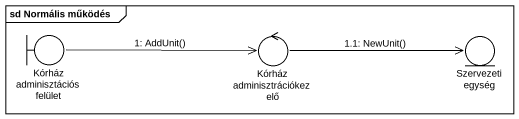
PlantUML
@startuml
mainframe sd Normális működés
boundary "Kórház adminisztációs felület" as Kórház_adminisztációs
control "Kórház adminisztrációkezelő" as Kórház_adminisztrációkezelő
entity "Szervezeti egység" as Szervezeti_egység
Kórház_adminisztációs -right-> Kórház_adminisztrációkezelő : 1: AddUnit()
Kórház_adminisztrációkezelő -right-> Szervezeti_egység : 1.1: NewUnit()
@enduml
